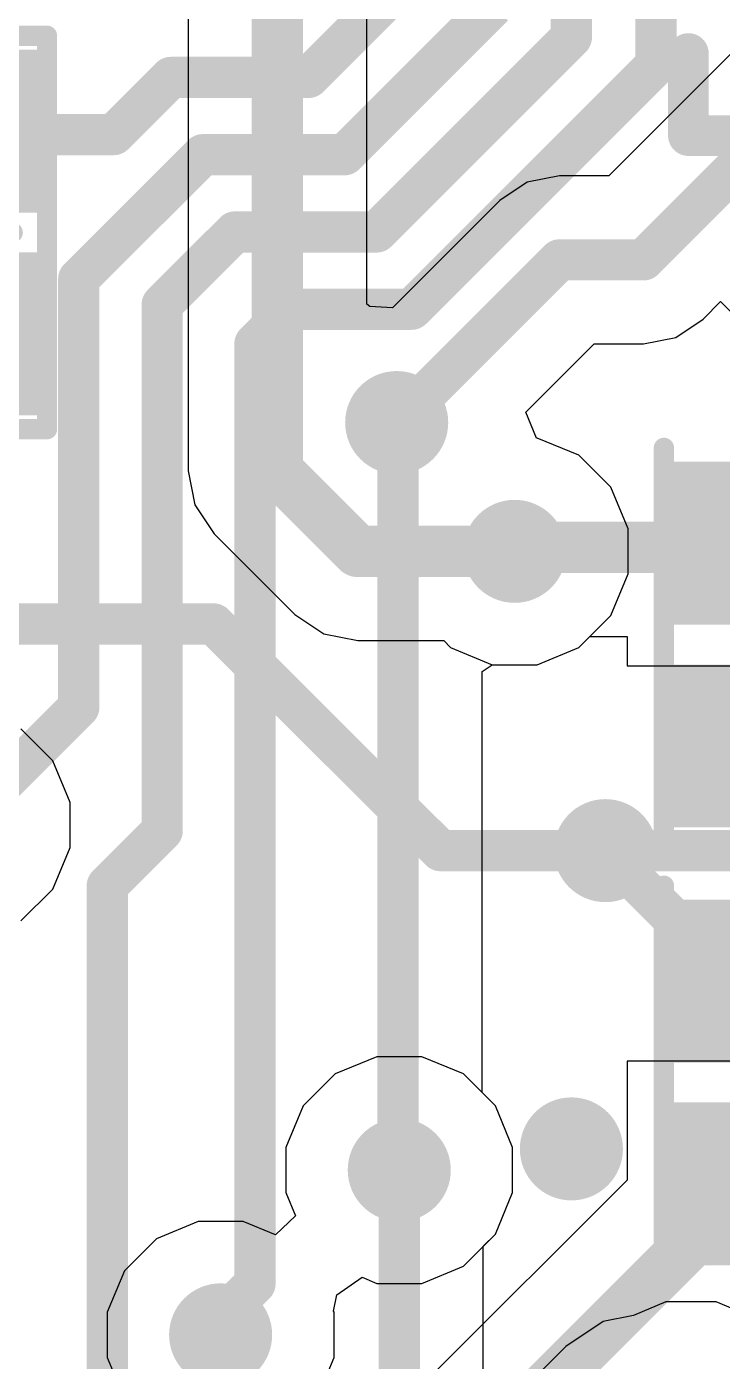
# Model space of a CAD drawing. Header units: millimetres. Extents: x -0.01 to 1.06, y -0.37 to 1.79.
# Drawn here: x 0.2647 to 0.3997, y 0.8222 to 1.0813 of the extents above; entities that cross this region are included whole.
import ezdxf

# ---------------------------------------------------------------- set-up
doc = ezdxf.new("R2010")
doc.units = ezdxf.units.MM
doc.header["$MEASUREMENT"] = 0
for name, color, linetype in [('BottomLayer', 5, 'Continuous'), ('TopLayer', 1, 'Continuous'), ('TopOverlay', 2, 'Continuous'), ('TopPaste', 8, 'Continuous'), ('TopSolder', 216, 'Continuous'), ('ViaHoleLayer', 16, 'Continuous')]:
    doc.layers.add(name, color=color, linetype=linetype)

# ---------------------------------------------------------------- blocks, each defined once
blk = doc.blocks.new('CAP_0402_8')
at = {"layer": 'TopLayer'}
for points in [[(-0.0315, -0.01181), (-0.0315, 0.01181), (-0.00787, 0.01181), (-0.00787, -0.01181)], [(0.00787, -0.01181), (0.00787, 0.01181), (0.0315, 0.01181), (0.0315, -0.01181)]]:
    blk.add_hatch(color=1, dxfattribs=at).paths.add_polyline_path(points)
at = {"layer": 'TopPaste'}
for points in [[(-0.0315, -0.01181), (-0.0315, 0.01181), (-0.00787, 0.01181), (-0.00787, -0.01181)], [(0.00787, -0.01181), (0.00787, 0.01181), (0.0315, 0.01181), (0.0315, -0.01181)]]:
    blk.add_hatch(color=8, dxfattribs=at).paths.add_polyline_path(points)
at = {"layer": 'TopSolder'}
for points in [[(-0.0355, -0.01581), (-0.0355, 0.01581), (-0.00387, 0.01581), (-0.00387, -0.01581)], [(0.00387, -0.01581), (0.00387, 0.01581), (0.0355, 0.01581), (0.0355, -0.01581)]]:
    blk.add_hatch(color=216, dxfattribs=at).paths.add_polyline_path(points)
at = {"layer": 'TopOverlay', "const_width": 0.00394}
for points in [[(-0.03819, 0.01665), (0.03819, 0.01665)], [(-0.03819, -0.01665), (0.03819, -0.01665)]]:
    blk.add_lwpolyline(points, dxfattribs=at)
at = {"layer": 'TopOverlay', "const_width": 0.00197}
for points in [[(-0.03917, 0.01665, 1), (-0.0372, 0.01665, 1)], [(0.0372, 0.01665, 1), (0.03917, 0.01665, 1)], [(-0.03917, -0.01665, 1), (-0.0372, -0.01665, 1)], [(0.0372, -0.01665, 1), (0.03917, -0.01665, 1)]]:
    blk.add_lwpolyline(points, format="xyb", close=True, dxfattribs=at)
blk = doc.blocks.new('CAP_0402_9')
at = {"layer": 'TopLayer'}
for points in [[(-0.0315, -0.01181), (-0.0315, 0.01181), (-0.00787, 0.01181), (-0.00787, -0.01181)], [(0.00787, -0.01181), (0.00787, 0.01181), (0.0315, 0.01181), (0.0315, -0.01181)]]:
    blk.add_hatch(color=1, dxfattribs=at).paths.add_polyline_path(points)
at = {"layer": 'TopPaste'}
for points in [[(-0.0315, -0.01181), (-0.0315, 0.01181), (-0.00787, 0.01181), (-0.00787, -0.01181)], [(0.00787, -0.01181), (0.00787, 0.01181), (0.0315, 0.01181), (0.0315, -0.01181)]]:
    blk.add_hatch(color=8, dxfattribs=at).paths.add_polyline_path(points)
at = {"layer": 'TopSolder'}
for points in [[(-0.0355, -0.01581), (-0.0355, 0.01581), (-0.00387, 0.01581), (-0.00387, -0.01581)], [(0.00387, -0.01581), (0.00387, 0.01581), (0.0355, 0.01581), (0.0355, -0.01581)]]:
    blk.add_hatch(color=216, dxfattribs=at).paths.add_polyline_path(points)
at = {"layer": 'TopOverlay', "const_width": 0.00394}
for points in [[(0.03819, 0.01665), (-0.03819, 0.01665)], [(0.03819, -0.01665), (-0.03819, -0.01665)]]:
    blk.add_lwpolyline(points, dxfattribs=at)
at = {"layer": 'TopOverlay', "const_width": 0.00197}
for points in [[(-0.03917, 0.01665, 1), (-0.0372, 0.01665, 1)], [(0.0372, 0.01665, 1), (0.03917, 0.01665, 1)], [(-0.03917, -0.01665, 1), (-0.0372, -0.01665, 1)], [(0.0372, -0.01665, 1), (0.03917, -0.01665, 1)]]:
    blk.add_lwpolyline(points, format="xyb", close=True, dxfattribs=at)
blk = doc.blocks.new('QFN_32_5X5X05P2_32')
at = {"layer": 'TopOverlay', "const_width": 0.00787}
for points in [[(-0.1063, -0.1063), (-0.1063, -0.09035)], [(-0.1063, -0.1063), (-0.09035, -0.1063)]]:
    blk.add_lwpolyline(points, dxfattribs=at)
at = {"layer": 'TopOverlay', "const_width": 0.00394}
for points in [[(-0.10827, -0.09035, 1), (-0.10433, -0.09035, 1)], [(-0.10827, -0.1063, 1), (-0.10433, -0.1063, 1)], [(-0.10827, -0.1063, 1), (-0.10433, -0.1063, 1)]]:
    blk.add_lwpolyline(points, format="xyb", close=True, dxfattribs=at)
blk = doc.blocks.new('RES_0402_35')
at = {"layer": 'TopLayer'}
for points in [[(-0.0315, -0.01181), (-0.0315, 0.01181), (-0.00787, 0.01181), (-0.00787, -0.01181)], [(0.00787, -0.01181), (0.00787, 0.01181), (0.0315, 0.01181), (0.0315, -0.01181)]]:
    blk.add_hatch(color=1, dxfattribs=at).paths.add_polyline_path(points)
at = {"layer": 'TopPaste'}
for points in [[(-0.0315, -0.01181), (-0.0315, 0.01181), (-0.00787, 0.01181), (-0.00787, -0.01181)], [(0.00787, -0.01181), (0.00787, 0.01181), (0.0315, 0.01181), (0.0315, -0.01181)]]:
    blk.add_hatch(color=8, dxfattribs=at).paths.add_polyline_path(points)
at = {"layer": 'TopSolder'}
for points in [[(-0.0355, -0.01581), (-0.0355, 0.01581), (-0.00387, 0.01581), (-0.00387, -0.01581)], [(0.00387, -0.01581), (0.00387, 0.01581), (0.0355, 0.01581), (0.0355, -0.01581)]]:
    blk.add_hatch(color=216, dxfattribs=at).paths.add_polyline_path(points)
at = {"layer": 'TopOverlay', "const_width": 0.00394}
for points in [[(-0.03819, 0.01665), (-0.03819, -0.01665)], [(-0.03819, 0.01665), (0.03819, 0.01665)], [(0.03819, 0.01665), (0.03819, -0.01665)], [(0, 0.01), (0, -0.01)], [(-0.03819, -0.01665), (0.03819, -0.01665)]]:
    blk.add_lwpolyline(points, dxfattribs=at)
at = {"layer": 'TopOverlay', "const_width": 0.00197}
for points in [[(-0.03917, 0.01665, 1), (-0.0372, 0.01665, 1)], [(-0.03917, 0.01665, 1), (-0.0372, 0.01665, 1)], [(0.0372, 0.01665, 1), (0.03917, 0.01665, 1)], [(0.0372, 0.01665, 1), (0.03917, 0.01665, 1)], [(-0.00098, 0.01, 1), (0.00098, 0.01, 1)], [(-0.00098, -0.01, 1), (0.00098, -0.01, 1)], [(-0.03917, -0.01665, 1), (-0.0372, -0.01665, 1)], [(-0.03917, -0.01665, 1), (-0.0372, -0.01665, 1)], [(0.0372, -0.01665, 1), (0.03917, -0.01665, 1)], [(0.0372, -0.01665, 1), (0.03917, -0.01665, 1)]]:
    blk.add_lwpolyline(points, format="xyb", close=True, dxfattribs=at)

msp = doc.modelspace()

# ---------------------------------------------------------------- hatches: boundary and pattern name
at = {"layer": 'BottomLayer'}
h = msp.add_hatch(color=5, dxfattribs=at)
edge = h.paths.add_edge_path()
edge.add_arc((0.3365, 1.00441), 0.01, 0, 360)
h = msp.add_hatch(color=5, dxfattribs=at)
edge = h.paths.add_edge_path()
edge.add_arc((0.3594, 0.97941), 0.01, 0, 360)
h = msp.add_hatch(color=5, dxfattribs=at)
edge = h.paths.add_edge_path()
edge.add_arc((0.377, 0.92131), 0.01, 0, 360)
h = msp.add_hatch(color=5, dxfattribs=at)
edge = h.paths.add_edge_path()
edge.add_arc((0.3704, 0.86341), 0.01, 0, 360)
h = msp.add_hatch(color=5, dxfattribs=at)
edge = h.paths.add_edge_path()
edge.add_arc((0.337, 0.85931), 0.01, 0, 360)
h = msp.add_hatch(color=5, dxfattribs=at)
edge = h.paths.add_edge_path()
edge.add_arc((0.30234, 0.82731), 0.01, 0, 360)
at = {"layer": 'TopLayer'}
h = msp.add_hatch(color=1, dxfattribs=at)
edge = h.paths.add_edge_path()
edge.add_arc((0.3365, 1.00441), 0.01, 0, 360)
h = msp.add_hatch(color=1, dxfattribs=at)
edge = h.paths.add_edge_path()
edge.add_arc((0.3594, 0.97941), 0.01, 0, 360)
h = msp.add_hatch(color=1, dxfattribs=at)
edge = h.paths.add_edge_path()
edge.add_arc((0.377, 0.92131), 0.01, 0, 360)
h = msp.add_hatch(color=1, dxfattribs=at)
edge = h.paths.add_edge_path()
edge.add_arc((0.3704, 0.86341), 0.01, 0, 360)
h = msp.add_hatch(color=1, dxfattribs=at)
edge = h.paths.add_edge_path()
edge.add_arc((0.337, 0.85931), 0.01, 0, 360)
h = msp.add_hatch(color=1, dxfattribs=at)
edge = h.paths.add_edge_path()
edge.add_arc((0.30234, 0.82731), 0.01, 0, 360)
at = {"layer": 'ViaHoleLayer'}
h = msp.add_hatch(color=16, dxfattribs=at)
edge = h.paths.add_edge_path()
edge.add_arc((0.3365, 1.00441), 0.006, 0, 360)
h = msp.add_hatch(color=16, dxfattribs=at)
edge = h.paths.add_edge_path()
edge.add_arc((0.3594, 0.97941), 0.006, 0, 360)
h = msp.add_hatch(color=16, dxfattribs=at)
edge = h.paths.add_edge_path()
edge.add_arc((0.377, 0.92131), 0.006, 0, 360)
h = msp.add_hatch(color=16, dxfattribs=at)
edge = h.paths.add_edge_path()
edge.add_arc((0.3704, 0.86341), 0.006, 0, 360)
h = msp.add_hatch(color=16, dxfattribs=at)
edge = h.paths.add_edge_path()
edge.add_arc((0.337, 0.85931), 0.006, 0, 360)
h = msp.add_hatch(color=16, dxfattribs=at)
edge = h.paths.add_edge_path()
edge.add_arc((0.30234, 0.82731), 0.006, 0, 360)

# ---------------------------------------------------------------- linework, layer by layer
at = {"layer": 'BottomLayer'}
for p, q in [((0.4291, 1.10376), (0.37764, 1.0523)), ((0.29601, 1.08269), (0.29601, 0.99504)), ((0.33068, 1.02738), (0.33068, 1.08269)), ((0.36808, 1.0523), (0.36183, 1.05106)), ((0.37764, 1.0523), (0.36808, 1.0523)), ((0.36183, 1.05106), (0.35654, 1.04752)), ((0.35654, 1.04752), (0.33568, 1.02666)), ((0.33129, 1.02696), (0.33068, 1.02738)), ((0.33568, 1.02666), (0.33129, 1.02696)), ((0.39594, 1.02445), (0.39936, 1.02788)), ((0.39936, 1.02788), (0.40435, 1.02288)), ((0.39064, 1.02092), (0.39594, 1.02445)), ((0.3844, 1.01967), (0.39064, 1.02092)), ((0.36157, 1.00641), (0.37483, 1.01967)), ((0.37483, 1.01967), (0.3844, 1.01967)), ((0.36364, 1.00141), (0.36157, 1.00641)), ((0.36378, 1.00141), (0.36364, 1.00141)), ((0.37186, 0.99806), (0.36378, 1.00141)), ((0.37805, 0.99187), (0.37186, 0.99806)), ((0.29601, 0.99504), (0.29733, 0.98841)), ((0.3814, 0.98379), (0.37805, 0.99187)), ((0.29733, 0.98841), (0.30109, 0.98278)), ((0.30109, 0.98278), (0.31672, 0.96715)), ((0.3814, 0.97503), (0.3814, 0.98379)), ((0.37805, 0.96695), (0.3814, 0.97503)), ((0.31672, 0.96715), (0.31672, 0.96715)), ((0.31672, 0.96715), (0.32234, 0.9634)), ((0.37186, 0.96076), (0.37805, 0.96695)), ((0.32234, 0.9634), (0.32897, 0.96208)), ((0.32897, 0.96208), (0.32897, 0.96208)), ((0.32897, 0.96208), (0.34562, 0.96208)), ((0.34562, 0.96208), (0.34694, 0.96076)), ((0.34694, 0.96076), (0.35502, 0.95741)), ((0.36378, 0.95741), (0.37186, 0.96076)), ((0.35502, 0.95741), (0.36378, 0.95741)), ((0.26977, 0.93877), (0.26358, 0.94496)), ((0.27312, 0.93068), (0.26977, 0.93877)), ((0.27312, 0.92193), (0.27312, 0.93068)), ((0.26977, 0.91384), (0.27312, 0.92193)), ((0.26358, 0.90765), (0.26977, 0.91384)), ((0.33262, 0.88131), (0.32454, 0.87796)), ((0.34138, 0.88131), (0.33262, 0.88131)), ((0.34946, 0.87796), (0.34138, 0.88131)), ((0.32454, 0.87796), (0.31835, 0.87177)), ((0.35565, 0.87177), (0.34946, 0.87796)), ((0.31835, 0.87177), (0.315, 0.86369)), ((0.359, 0.86369), (0.35565, 0.87177)), ((0.315, 0.86369), (0.315, 0.85493)), ((0.359, 0.85493), (0.359, 0.86369)), ((0.315, 0.85493), (0.31687, 0.85043)), ((0.35565, 0.84685), (0.359, 0.85493)), ((0.31687, 0.85043), (0.313, 0.84671)), ((0.29796, 0.84931), (0.28988, 0.84596)), ((0.30672, 0.84931), (0.29796, 0.84931)), ((0.313, 0.84671), (0.30672, 0.84931)), ((0.28988, 0.84596), (0.28369, 0.83977)), ((0.35331, 0.84451), (0.35565, 0.84685)), ((0.35331, 0.81558), (0.35331, 0.84451)), ((0.28369, 0.83977), (0.28034, 0.83169)), ((0.28034, 0.83169), (0.28034, 0.82293)), ((0.38875, 0.83369), (0.38244, 0.83107)), ((0.3985, 0.83369), (0.38875, 0.83369)), ((0.4075, 0.82996), (0.3985, 0.83369)), ((0.37659, 0.82991), (0.36931, 0.82505)), ((0.38244, 0.83107), (0.37659, 0.82991)), ((0.36931, 0.82505), (0.35793, 0.81367)), ((0.28034, 0.82293), (0.28369, 0.81485))]:
    msp.add_line(p, q, dxfattribs=at)
for points, const_width in [([(0.31334, 0.99504), (0.31334, 1.09647)], 0.01), ([(0.3844, 1.03599), (0.44063, 1.09222)], 0.008), ([(0.3375, 1.00541), (0.36808, 1.03599)], 0.008), ([(0.36808, 1.03599), (0.3844, 1.03599)], 0.008), ([(0.3364, 1.00541), (0.3375, 1.00541)], 0.008), ([(0.31334, 0.99504), (0.32897, 0.97941)], 0.01), ([(0.32897, 0.97941), (0.3594, 0.97941)], 0.01), ([(0.22, 0.96531), (0.301, 0.96531)], 0.008), ([(0.301, 0.96531), (0.345, 0.92131)], 0.008), ([(0.345, 0.92131), (0.377, 0.92131)], 0.008), ([(0.377, 0.92131), (0.429, 0.86931)], 0.008), ([(0.337, 0.79071), (0.337, 0.85931)], 0.008), ([(0.3014, 0.82637), (0.30234, 0.82731)], 0.008), ([(0.3014, 0.67971), (0.3014, 0.82637)], 0.008)]:
    msp.add_lwpolyline(points, dxfattribs=dict(at, const_width=const_width))
for points, const_width in [([(0.36608, 1.03599, 1), (0.37008, 1.03599, 1)], 0.004), ([(0.36608, 1.03599, 1), (0.37008, 1.03599, 1)], 0.004), ([(0.3824, 1.03599, 1), (0.3864, 1.03599, 1)], 0.004), ([(0.3824, 1.03599, 1), (0.3864, 1.03599, 1)], 0.004), ([(0.3344, 1.00541, 1), (0.3384, 1.00541, 1)], 0.004), ([(0.3355, 1.00541, 1), (0.3395, 1.00541, 1)], 0.004), ([(0.3355, 1.00541, 1), (0.3395, 1.00541, 1)], 0.004), ([(0.31084, 0.99504, 1), (0.31584, 0.99504, 1)], 0.005), ([(0.31084, 0.99504, 1), (0.31584, 0.99504, 1)], 0.005), ([(0.32647, 0.97941, 1), (0.33147, 0.97941, 1)], 0.005), ([(0.32647, 0.97941, 1), (0.33147, 0.97941, 1)], 0.005), ([(0.3569, 0.97941, 1), (0.3619, 0.97941, 1)], 0.005), ([(0.299, 0.96531, 1), (0.303, 0.96531, 1)], 0.004), ([(0.299, 0.96531, 1), (0.303, 0.96531, 1)], 0.004), ([(0.343, 0.92131, 1), (0.347, 0.92131, 1)], 0.004), ([(0.343, 0.92131, 1), (0.347, 0.92131, 1)], 0.004), ([(0.375, 0.92131, 1), (0.379, 0.92131, 1)], 0.004), ([(0.375, 0.92131, 1), (0.379, 0.92131, 1)], 0.004), ([(0.335, 0.85931, 1), (0.339, 0.85931, 1)], 0.004), ([(0.2994, 0.82637, 1), (0.3034, 0.82637, 1)], 0.004), ([(0.2994, 0.82637, 1), (0.3034, 0.82637, 1)], 0.004), ([(0.30034, 0.82731, 1), (0.30434, 0.82731, 1)], 0.004)]:
    msp.add_lwpolyline(points, format="xyb", close=True, dxfattribs=dict(at, const_width=const_width))
at = {"layer": 'TopLayer'}
for p, q in [((0.37186, 0.96076), (0.37397, 0.96287)), ((0.37397, 0.96287), (0.38119, 0.96287)), ((0.38119, 0.96287), (0.38119, 0.95718)), ((0.36378, 0.95741), (0.37186, 0.96076)), ((0.35306, 0.9561), (0.35502, 0.95741)), ((0.35306, 0.87436), (0.35306, 0.9561)), ((0.35502, 0.95741), (0.36378, 0.95741)), ((0.38119, 0.95718), (0.42402, 0.95718)), ((0.42881, 0.88044), (0.38119, 0.88044)), ((0.38119, 0.88044), (0.38119, 0.85733)), ((0.35565, 0.87177), (0.35306, 0.87436)), ((0.359, 0.86369), (0.35565, 0.87177)), ((0.359, 0.85493), (0.359, 0.86369)), ((0.38119, 0.85733), (0.34274, 0.81888)), ((0.35565, 0.84685), (0.359, 0.85493)), ((0.34946, 0.84066), (0.35565, 0.84685)), ((0.34138, 0.83731), (0.34946, 0.84066)), ((0.32489, 0.8351), (0.32977, 0.83849)), ((0.32977, 0.83849), (0.33262, 0.83731)), ((0.33262, 0.83731), (0.34138, 0.83731)), ((0.32425, 0.83189), (0.32489, 0.8351)), ((0.32434, 0.83169), (0.32425, 0.83189)), ((0.32434, 0.82293), (0.32434, 0.83169)), ((0.32099, 0.81485), (0.32434, 0.82293))]:
    msp.add_line(p, q, dxfattribs=at)
for points, const_width in [([(0.3868, 1.07381), (0.3868, 1.09611)], 0.008), ([(0.3194, 1.07141), (0.34028, 1.09229)], 0.008), ([(0.3704, 1.0792), (0.3704, 1.09055)], 0.008), ([(0.3264, 1.05641), (0.35528, 1.08529)], 0.008), ([(0.33261, 1.04141), (0.3704, 1.0792)], 0.008), ([(0.3394, 1.02641), (0.3868, 1.07381)], 0.008), ([(0.28158, 1.06031), (0.29268, 1.07141)], 0.008), ([(0.29268, 1.07141), (0.3194, 1.07141)], 0.008), ([(0.252, 1.06031), (0.28158, 1.06031)], 0.008), ([(0.27481, 1.03233), (0.29889, 1.05641)], 0.008), ([(0.29889, 1.05641), (0.3264, 1.05641)], 0.008), ([(0.291, 1.02731), (0.3051, 1.04141)], 0.008), ([(0.3051, 1.04141), (0.33261, 1.04141)], 0.008), ([(0.27481, 0.94912), (0.27481, 1.03233)], 0.008), ([(0.291, 0.92515), (0.291, 1.02731)], 0.008), ([(0.309, 1.01972), (0.3157, 1.02641)], 0.008), ([(0.3157, 1.02641), (0.3394, 1.02641)], 0.008), ([(0.309, 0.83722), (0.309, 1.01972)], 0.008), ([(0.3365, 1.00441), (0.33675, 1.00416)], 0.008), ([(0.33675, 0.85956), (0.33675, 1.00416)], 0.008), ([(0.3594, 0.97941), (0.36019, 0.9802)], 0.01), ([(0.36019, 0.9802), (0.40761, 0.9802)], 0.01), ([(0.25155, 0.92587), (0.27481, 0.94912)], 0.008), ([(0.28034, 0.91449), (0.291, 0.92515)], 0.008), ([(0.377, 0.92131), (0.405, 0.92131)], 0.008), ([(0.28034, 0.76908), (0.28034, 0.91449)], 0.008), ([(0.33675, 0.85956), (0.337, 0.85931)], 0.008), ([(0.355, 0.80663), (0.405, 0.85663)], 0.01), ([(0.30234, 0.83056), (0.309, 0.83722)], 0.008), ([(0.30234, 0.82731), (0.30234, 0.83056)], 0.008)]:
    msp.add_lwpolyline(points, dxfattribs=dict(at, const_width=const_width))
for points, const_width in [([(0.3684, 1.0792, 1), (0.3724, 1.0792, 1)], 0.004), ([(0.3684, 1.0792, 1), (0.3724, 1.0792, 1)], 0.004), ([(0.3848, 1.07381, 1), (0.3888, 1.07381, 1)], 0.004), ([(0.3848, 1.07381, 1), (0.3888, 1.07381, 1)], 0.004), ([(0.29068, 1.07141, 1), (0.29468, 1.07141, 1)], 0.004), ([(0.29068, 1.07141, 1), (0.29468, 1.07141, 1)], 0.004), ([(0.3174, 1.07141, 1), (0.3214, 1.07141, 1)], 0.004), ([(0.3174, 1.07141, 1), (0.3214, 1.07141, 1)], 0.004), ([(0.27958, 1.06031, 1), (0.28358, 1.06031, 1)], 0.004), ([(0.27958, 1.06031, 1), (0.28358, 1.06031, 1)], 0.004), ([(0.29689, 1.05641, 1), (0.30089, 1.05641, 1)], 0.004), ([(0.29689, 1.05641, 1), (0.30089, 1.05641, 1)], 0.004), ([(0.3244, 1.05641, 1), (0.3284, 1.05641, 1)], 0.004), ([(0.3244, 1.05641, 1), (0.3284, 1.05641, 1)], 0.004), ([(0.3031, 1.04141, 1), (0.3071, 1.04141, 1)], 0.004), ([(0.3031, 1.04141, 1), (0.3071, 1.04141, 1)], 0.004), ([(0.33061, 1.04141, 1), (0.33461, 1.04141, 1)], 0.004), ([(0.33061, 1.04141, 1), (0.33461, 1.04141, 1)], 0.004), ([(0.27281, 1.03233, 1), (0.27681, 1.03233, 1)], 0.004), ([(0.27281, 1.03233, 1), (0.27681, 1.03233, 1)], 0.004), ([(0.289, 1.02731, 1), (0.293, 1.02731, 1)], 0.004), ([(0.289, 1.02731, 1), (0.293, 1.02731, 1)], 0.004), ([(0.3137, 1.02641, 1), (0.3177, 1.02641, 1)], 0.004), ([(0.3137, 1.02641, 1), (0.3177, 1.02641, 1)], 0.004), ([(0.3374, 1.02641, 1), (0.3414, 1.02641, 1)], 0.004), ([(0.3374, 1.02641, 1), (0.3414, 1.02641, 1)], 0.004), ([(0.307, 1.01972, 1), (0.311, 1.01972, 1)], 0.004), ([(0.307, 1.01972, 1), (0.311, 1.01972, 1)], 0.004), ([(0.3345, 1.00441, 1), (0.3385, 1.00441, 1)], 0.004), ([(0.33475, 1.00416, 1), (0.33875, 1.00416, 1)], 0.004), ([(0.33475, 1.00416, 1), (0.33875, 1.00416, 1)], 0.004), ([(0.35769, 0.9802, 1), (0.36269, 0.9802, 1)], 0.005), ([(0.35769, 0.9802, 1), (0.36269, 0.9802, 1)], 0.005), ([(0.3569, 0.97941, 1), (0.3619, 0.97941, 1)], 0.005), ([(0.27281, 0.94912, 1), (0.27681, 0.94912, 1)], 0.004), ([(0.27281, 0.94912, 1), (0.27681, 0.94912, 1)], 0.004), ([(0.289, 0.92515, 1), (0.293, 0.92515, 1)], 0.004), ([(0.289, 0.92515, 1), (0.293, 0.92515, 1)], 0.004), ([(0.375, 0.92131, 1), (0.379, 0.92131, 1)], 0.004), ([(0.27834, 0.91449, 1), (0.28234, 0.91449, 1)], 0.004), ([(0.27834, 0.91449, 1), (0.28234, 0.91449, 1)], 0.004), ([(0.33475, 0.85956, 1), (0.33875, 0.85956, 1)], 0.004), ([(0.33475, 0.85956, 1), (0.33875, 0.85956, 1)], 0.004), ([(0.335, 0.85931, 1), (0.339, 0.85931, 1)], 0.004), ([(0.307, 0.83722, 1), (0.311, 0.83722, 1)], 0.004), ([(0.307, 0.83722, 1), (0.311, 0.83722, 1)], 0.004), ([(0.30034, 0.83056, 1), (0.30434, 0.83056, 1)], 0.004), ([(0.30034, 0.83056, 1), (0.30434, 0.83056, 1)], 0.004), ([(0.30034, 0.82731, 1), (0.30434, 0.82731, 1)], 0.004)]:
    msp.add_lwpolyline(points, format="xyb", close=True, dxfattribs=dict(at, const_width=const_width))

# ---------------------------------------------------------------- block references
msp.add_blockref('QFN_32_5X5X05P2_32', (0.4994, 1.16641))
for name, p, rotation in [('RES_0402_35', (0.252, 1.04131), 90), ('CAP_0402_8', (0.405, 0.96131), 90), ('CAP_0402_9', (0.405, 0.87631), 270)]:
    msp.add_blockref(name, p, dxfattribs=dict(rotation=rotation))

doc.saveas('drawing.dxf')
